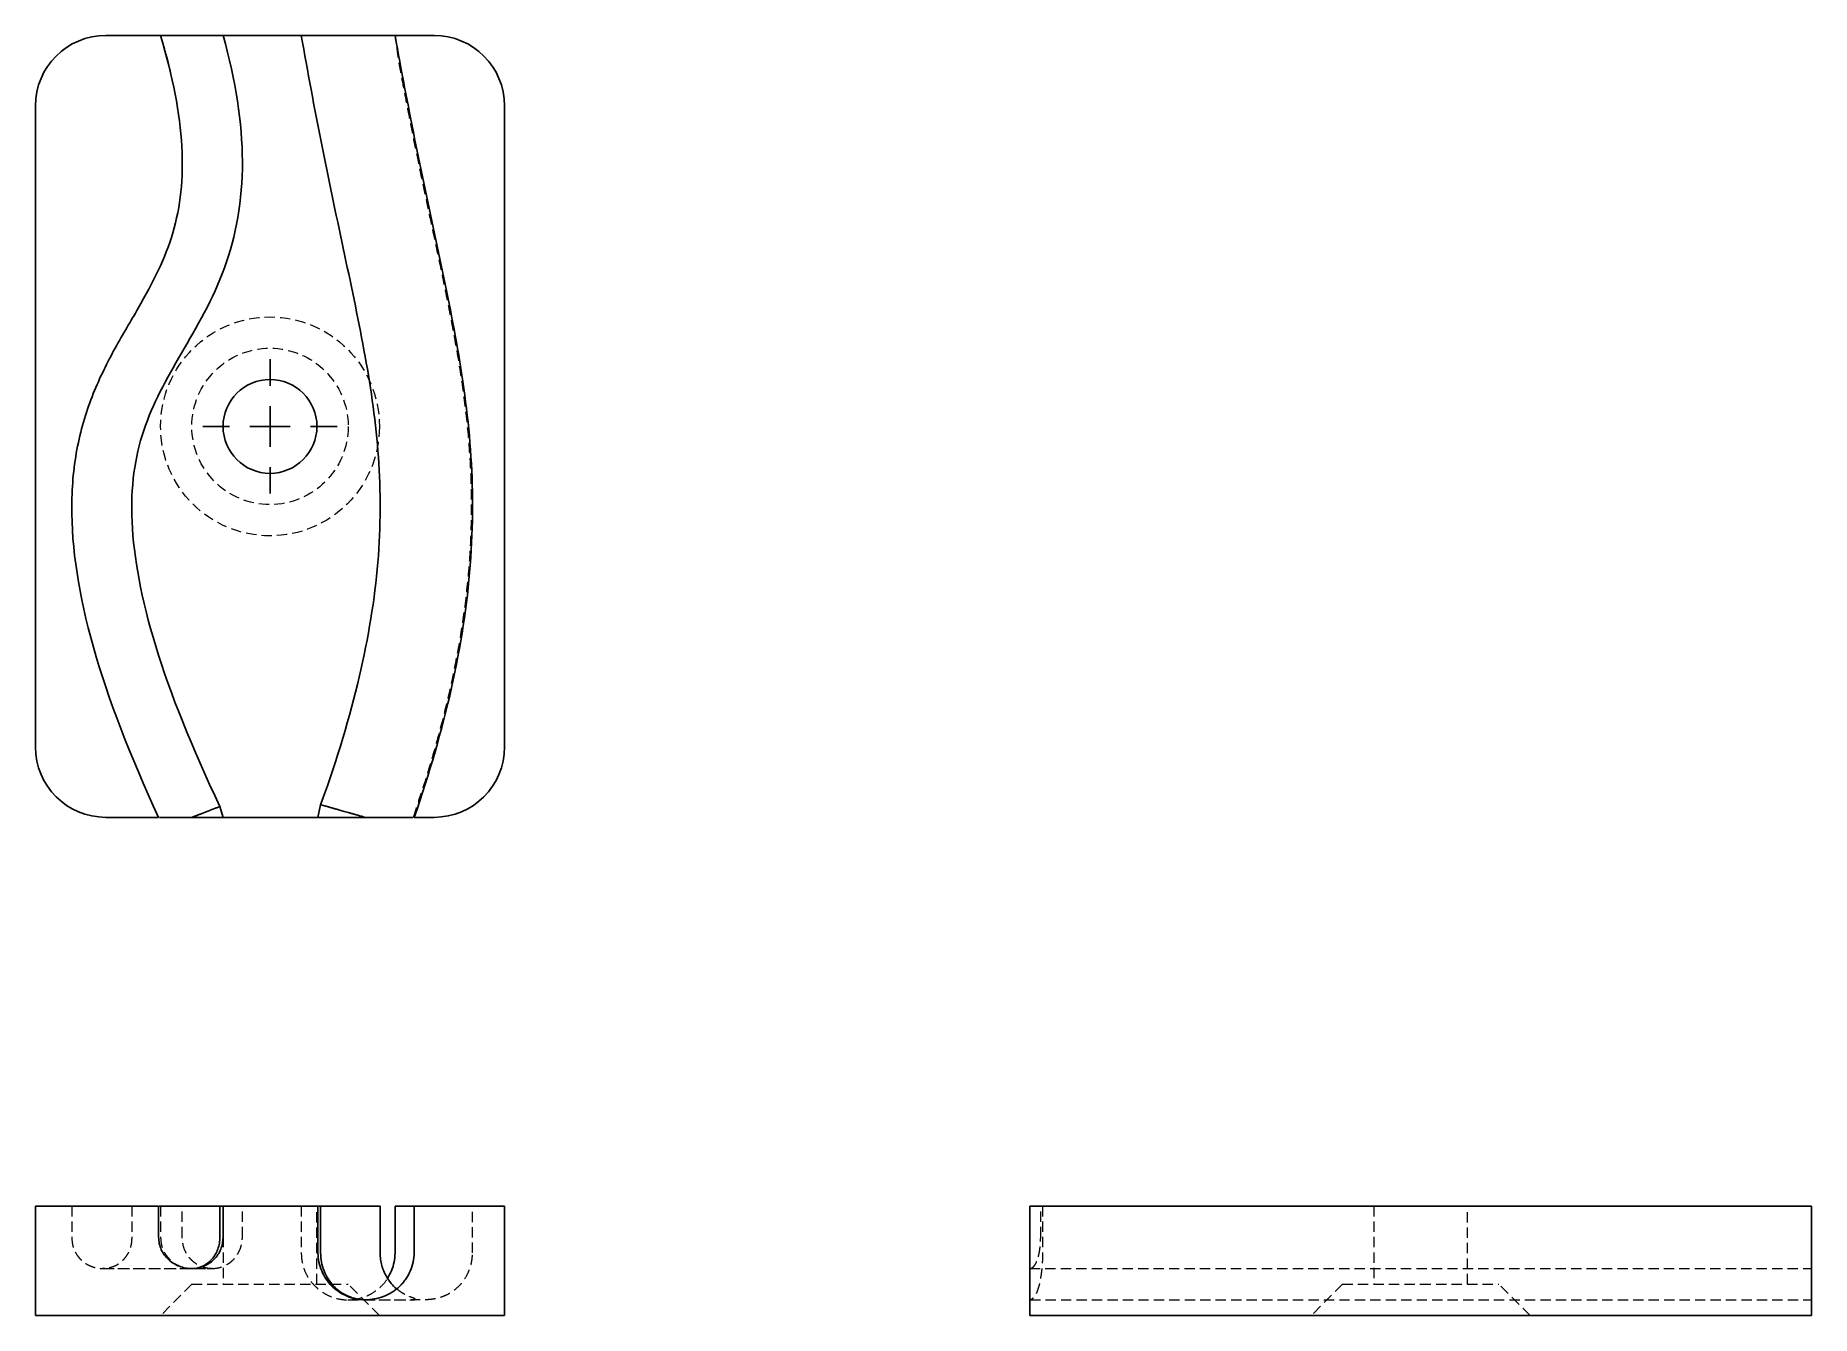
# Model space of a CAD drawing. Header units: millimetres. Extents: x 54 to 273, y 50 to 208.
import ezdxf

# ---------------------------------------------------------------- set-up
doc = ezdxf.new("R2010")
doc.units = ezdxf.units.MM
doc.linetypes.add('HIDDEN', pattern=[1.905, 1.27, -0.635])
doc.layers.add('10', color=7, linetype='Continuous')

# ---------------------------------------------------------------- blocks, each defined once
blk = doc.blocks.new('SW_CENTERMARKSYMBOL_0')
at = {"layer": '10', "color": 0}
for p, q in [((0, 5), (0, 8.28)), ((0, 0), (0, 2.5)), ((-5, 0), (-8.28, 0)), ((0, 0), (-2.5, 0)), ((0, 0), (0, -2.5)), ((0, 0), (2.5, 0)), ((5, 0), (8.28, 0)), ((0, -5), (0, -8.28))]:
    blk.add_line(p, q, dxfattribs=at)

msp = doc.modelspace()

# ---------------------------------------------------------------- linework, layer by layer
at = {"color": 7, "linetype": 'Continuous', "lineweight": 25}
for p, q in [((69.52, 207.9), (62.78, 207.9)), ((86.85, 207.9), (77.22, 207.9)), ((103.22, 207.9), (98.41, 207.9)), ((54.11, 199.24), (54.11, 120.28)), ((111.89, 120.28), (111.89, 199.24)), ((89.24, 113.17), (89.72, 114.49)), ((62.78, 111.61), (69.28, 111.61)), ((76.83, 112.95), (77.23, 111.61)), ((77.23, 111.61), (88.91, 111.61)), ((88.91, 111.61), (89.24, 113.17)), ((100.76, 111.61), (103.22, 111.61)), ((54.11, 63.74), (54.11, 50.26)), ((62.78, 63.74), (54.11, 63.74)), ((62.78, 63.74), (69.28, 63.74)), ((69.28, 59.89), (69.28, 63.74)), ((76.83, 59.89), (76.83, 63.74)), ((76.83, 63.74), (77.23, 63.74)), ((77.23, 63.74), (77.23, 59.89)), ((77.23, 63.74), (88.91, 63.74)), ((88.91, 57.96), (88.91, 63.74)), ((88.91, 63.74), (89.24, 63.74)), ((89.24, 63.74), (89.24, 57.96)), ((89.24, 63.74), (89.72, 63.74)), ((96.57, 57.96), (96.57, 63.74)), ((98.41, 57.96), (98.41, 63.74)), ((100.76, 63.74), (100.76, 57.96)), ((100.76, 63.74), (103.22, 63.74)), ((111.89, 63.74), (103.22, 63.74)), ((111.89, 50.26), (111.89, 63.74)), ((176.61, 63.74), (176.61, 50.26)), ((185.28, 63.74), (176.61, 63.74)), ((185.28, 63.74), (264.24, 63.74)), ((272.9, 63.74), (264.24, 63.74)), ((272.9, 50.26), (272.9, 63.74)), ((54.11, 50.26), (62.78, 50.26)), ((62.78, 50.26), (103.22, 50.26)), ((103.22, 50.26), (111.89, 50.26)), ((176.61, 50.26), (185.28, 50.26)), ((185.28, 50.26), (264.24, 50.26)), ((264.24, 50.26), (272.9, 50.26))]:
    msp.add_line(p, q, dxfattribs=at)
at = {"color": 7, "linetype": 'HIDDEN', "lineweight": 18}
for p, q in [((68.56, 162.12), (68.59, 162.21)), ((89.75, 114.58), (89.72, 114.49)), ((58.58, 63.74), (58.58, 59.89)), ((65.98, 63.74), (65.98, 59.89)), ((69.52, 63.74), (69.52, 59.89)), ((72.19, 59.89), (72.19, 63.74)), ((77.22, 63.74), (77.22, 54.11)), ((79.6, 59.89), (79.6, 63.74)), ((86.85, 63.74), (86.85, 57.96)), ((88.78, 54.11), (88.78, 63.74)), ((107.95, 57.96), (107.95, 63.74)), ((177.95, 59.89), (177.95, 63.74)), ((178.17, 63.74), (178.17, 57.96)), ((218.98, 63.74), (218.98, 54.11)), ((230.54, 54.11), (230.54, 63.74)), ((66, 59.89), (66, 59.89)), ((77.09, 58.92), (77.22, 59.89)), ((107.93, 57.96), (107.93, 57.96)), ((73.37, 54.11), (69.52, 50.26)), ((73.37, 54.11), (92.63, 54.11)), ((96.48, 50.26), (92.63, 54.11)), ((215.13, 54.11), (211.28, 50.26)), ((215.13, 54.11), (224.76, 54.11)), ((224.76, 54.11), (234.39, 54.11)), ((238.24, 50.26), (234.39, 54.11))]:
    msp.add_line(p, q, dxfattribs=at)
at = {"color": 7, "linetype": 'HIDDEN', "lineweight": 18, "flags": 128}
for points in [[(89.72, 114.49), (89.72, 114.49)], [(69.28, 111.61), (69.28, 111.61)], [(76.83, 112.95), (76.83, 112.95)], [(77.23, 111.61), (77.23, 111.61)], [(88.91, 111.61), (88.91, 111.61)], [(89.24, 113.17), (89.24, 113.17)], [(100.76, 111.61), (100.76, 111.61)]]:
    msp.add_lwpolyline(points, dxfattribs=at)
at = {"color": 7, "linetype": 'HIDDEN', "lineweight": 18}
for radius in [13.48, 9.63]:
    msp.add_circle((83, 159.76), radius, dxfattribs=at)
at = {"color": 7, "linetype": 'Continuous', "lineweight": 25}
msp.add_circle((83, 159.76), 5.78, dxfattribs=at)
for centre, start, end in [((62.78, 199.24), 90, 180), ((103.22, 199.24), 0, 90), ((62.78, 120.28), 180, 270), ((103.22, 120.28), 270, 0)]:
    msp.add_arc(centre, 8.67, start, end, dxfattribs=at)
for points, knots in [([(69.28, 111.61), (65.74, 119.22), (63.05, 126.2), (61.25, 132.58), (59.45, 138.97), (58.54, 144.76), (58.58, 149.97), (58.59, 152.57), (58.84, 155.03), (59.3, 157.34), (59.76, 159.64), (60.43, 161.8), (61.23, 163.8), (62.03, 165.8), (62.96, 167.64), (63.91, 169.38), (64.87, 171.12), (65.86, 172.75), (66.77, 174.32), (68.58, 177.48), (70.09, 180.42), (71.03, 183.62), (71.97, 186.83), (72.36, 190.28), (72.13, 194.28), (71.9, 198.28), (71.05, 202.83), (69.52, 207.9)], [0.035993, 0.035993, 0.035993, 0.035993, 1.973287, 1.973287, 1.973287, 3.910582, 3.910582, 3.910582, 4.879229, 4.879229, 4.879229, 5.847876, 5.847876, 5.847876, 6.816523, 6.816523, 6.816523, 7.78517, 7.78517, 7.78517, 9.722465, 9.722465, 9.722465, 11.659759, 11.659759, 11.659759, 13.597053, 13.597053, 13.597053, 13.597053]), ([(77.22, 207.9), (78.76, 202.33), (79.59, 197.16), (79.6, 192.38), (79.62, 187.59), (78.81, 183.19), (77.4, 179.29), (75.98, 175.39), (73.94, 171.97), (72.08, 168.77), (70.23, 165.56), (68.55, 162.56), (67.45, 159.26), (66.34, 155.96), (65.81, 152.36), (66.01, 148.01), (66.21, 143.66), (67.14, 138.55), (68.92, 132.7), (70.71, 126.84), (73.35, 120.24), (76.83, 112.95)], [0, 0, 0, 0, 1.210996, 1.210996, 1.210996, 2.421991, 2.421991, 2.421991, 3.632987, 3.632987, 3.632987, 4.843982, 4.843982, 4.843982, 6.054978, 6.054978, 6.054978, 7.265974, 7.265974, 7.265974, 8.476969, 8.476969, 8.476969, 8.476969]), ([(69.52, 207.9), (69.52, 207.9), (69.62, 207.9), (70, 207.9), (70.29, 207.9), (71.01, 207.9), (71.43, 207.9), (72.13, 207.9), (72.37, 207.9), (72.86, 207.9), (73.62, 207.9), (74.38, 207.9), (75.31, 207.9), (75.74, 207.9), (76.8, 207.9), (77.22, 207.9), (77.22, 207.9)], [0, 0, 0, 0, 0.125, 0.125, 0.25, 0.25, 0.375, 0.375, 0.4375, 0.4375, 0.5, 0.625, 0.625, 0.75, 0.75, 1, 1, 1, 1]), ([(89.72, 114.49), (91.6, 119.8), (93.09, 124.91), (94.2, 129.8), (95.3, 134.69), (96.02, 139.36), (96.35, 143.83), (96.68, 148.3), (96.63, 152.57), (96.3, 156.75), (95.96, 160.93), (95.34, 165.02), (94.58, 169.16), (93.82, 173.3), (92.92, 177.47), (92.02, 181.72), (91.11, 185.97), (90.2, 190.28), (89.33, 194.65), (88.46, 199.02), (87.64, 203.44), (86.85, 207.9)], [0, 0, 0, 0, 1.119303, 1.119303, 1.119303, 2.238605, 2.238605, 2.238605, 3.357908, 3.357908, 3.357908, 4.477211, 4.477211, 4.477211, 5.596514, 5.596514, 5.596514, 6.715816, 6.715816, 6.715816, 7.835119, 7.835119, 7.835119, 7.835119]), ([(86.85, 207.9), (86.85, 207.9), (87, 207.9), (87.57, 207.9), (88.01, 207.9), (89.08, 207.9), (89.72, 207.9), (90.77, 207.9), (91.13, 207.9), (91.87, 207.9), (93, 207.9), (94.14, 207.9), (95.54, 207.9), (96.18, 207.9), (97.77, 207.9), (98.41, 207.9), (98.41, 207.9)], [0, 0, 0, 0, 0.125, 0.125, 0.25, 0.25, 0.375, 0.375, 0.4375, 0.4375, 0.5, 0.625, 0.625, 0.75, 0.75, 1, 1, 1, 1]), ([(98.41, 207.9), (99.17, 203.63), (99.98, 199.41), (100.82, 195.22), (101.67, 191.04), (102.55, 186.89), (103.43, 182.74), (104.32, 178.58), (105.2, 174.42), (105.97, 170.14), (106.73, 165.86), (107.37, 161.46), (107.7, 156.89), (108.03, 152.33), (108.05, 147.58), (107.67, 142.69), (107.29, 137.8), (106.52, 132.75), (105.36, 127.57), (104.2, 122.39), (102.66, 117.07), (100.76, 111.61)], [0, 0, 0, 0, 1.096398, 1.096398, 1.096398, 2.192795, 2.192795, 2.192795, 3.289193, 3.289193, 3.289193, 4.385591, 4.385591, 4.385591, 5.481989, 5.481989, 5.481989, 6.578386, 6.578386, 6.578386, 7.674784, 7.674784, 7.674784, 7.674784]), ([(73.37, 111.61), (73.14, 111.61), (72.67, 111.61), (71.99, 111.61), (71.34, 111.61), (70.75, 111.61), (70.22, 111.61), (69.81, 111.61), (69.51, 111.61), (69.42, 111.61), (69.38, 111.61)], [0, 0, 0, 0, 0.128085, 0.259863, 0.387974, 0.51969, 0.649654, 0.783793, 0.906084, 1, 1, 1, 1]), ([(73.37, 111.61), (73.43, 111.64), (73.55, 111.68), (73.72, 111.75), (73.89, 111.81), (74.05, 111.87), (74.21, 111.93), (74.36, 111.99), (74.5, 112.05), (74.64, 112.1), (74.77, 112.15), (74.89, 112.2), (75.01, 112.24), (75.12, 112.28), (75.22, 112.32), (75.32, 112.36), (75.41, 112.4), (75.5, 112.43), (75.58, 112.46), (75.65, 112.49), (75.72, 112.52), (75.78, 112.54), (75.9, 112.59), (76.08, 112.66), (76.28, 112.73), (76.45, 112.8), (76.59, 112.85), (76.7, 112.89), (76.78, 112.92), (76.82, 112.94), (76.83, 112.94), (76.83, 112.95)], [0, 0, 0, 0, 0.032337, 0.063843, 0.094511, 0.124337, 0.153314, 0.181436, 0.208697, 0.235095, 0.260626, 0.285288, 0.309081, 0.332006, 0.354063, 0.375255, 0.395583, 0.41505, 0.433657, 0.451405, 0.468296, 0.484327, 0.499498, 0.565141, 0.630041, 0.69414, 0.757356, 0.819604, 0.880815, 0.940949, 1, 1, 1, 1]), ([(77.23, 111.61), (77.23, 111.61), (77.21, 111.61), (77.11, 111.61), (77.03, 111.61), (76.84, 111.61), (76.72, 111.61), (76.44, 111.61), (76.28, 111.61), (75.92, 111.61), (75.73, 111.61), (75.31, 111.61), (75.08, 111.61), (74.62, 111.61), (74.37, 111.61), (73.88, 111.61), (73.63, 111.61), (73.37, 111.61)], [0, 0, 0, 0, 0.125, 0.125, 0.25, 0.25, 0.375, 0.375, 0.5, 0.5, 0.625, 0.625, 0.75, 0.75, 0.875, 0.875, 1, 1, 1, 1]), ([(94.72, 111.61), (94.34, 111.61), (93.97, 111.61), (93.22, 111.61), (92.85, 111.61), (92.15, 111.61), (91.82, 111.61), (91.34, 111.61), (91.19, 111.61), (90.9, 111.61), (90.76, 111.61), (90.36, 111.61), (90.12, 111.61), (89.69, 111.61), (89.52, 111.61), (89.22, 111.61), (89.11, 111.61), (88.95, 111.61), (88.91, 111.61), (88.91, 111.61)], [0, 0, 0, 0, 0.125, 0.125, 0.25, 0.25, 0.375, 0.375, 0.4375, 0.4375, 0.5, 0.5, 0.625, 0.625, 0.75, 0.75, 0.875, 0.875, 1, 1, 1, 1]), ([(89.24, 113.17), (89.24, 113.17), (89.24, 113.17), (89.26, 113.16), (89.28, 113.16), (89.31, 113.15), (89.36, 113.14), (89.41, 113.12), (89.47, 113.1), (89.55, 113.08), (89.63, 113.06), (89.73, 113.03), (89.83, 113), (89.94, 112.97), (90.07, 112.93), (90.2, 112.9), (90.34, 112.86), (90.5, 112.81), (90.66, 112.77), (90.83, 112.72), (91.02, 112.66), (91.23, 112.6), (91.46, 112.54), (91.72, 112.47), (92, 112.39), (92.31, 112.3), (92.65, 112.21), (93.01, 112.1), (93.41, 111.99), (93.82, 111.87), (94.27, 111.74), (94.57, 111.66), (94.72, 111.61)], [0, 0, 0, 0, 0.026446, 0.053069, 0.079869, 0.106845, 0.133992, 0.161308, 0.188787, 0.216424, 0.244212, 0.272146, 0.300221, 0.328432, 0.356776, 0.38525, 0.413855, 0.442594, 0.471475, 0.500507, 0.530012, 0.561734, 0.595675, 0.631832, 0.670201, 0.710772, 0.753535, 0.798476, 0.845585, 0.894859, 0.946314, 1, 1, 1, 1]), ([(100.59, 111.61), (100.54, 111.61), (100.42, 111.61), (100.06, 111.61), (99.54, 111.61), (98.87, 111.61), (98.08, 111.61), (97.21, 111.61), (96.35, 111.61), (95.51, 111.61), (94.99, 111.61), (94.72, 111.61)], [0, 0, 0, 0, 0.07417, 0.191297, 0.311506, 0.434176, 0.560619, 0.679888, 0.80208, 0.900319, 1, 1, 1, 1]), ([(69.33, 63.74), (69.37, 63.74), (69.84, 63.74), (70.94, 63.74), (72.64, 63.74), (74.62, 63.74), (76.08, 63.74), (76.83, 63.74)], [0, 0, 0, 0, 0.024179, 0.245609, 0.482041, 0.733508, 1, 1, 1, 1]), ([(89.72, 63.74), (90.37, 63.74), (91.65, 63.74), (93.24, 63.74), (94.54, 63.74), (95.52, 63.74), (96.18, 63.74), (96.54, 63.74), (96.55, 63.74), (96.56, 63.74)], [0, 0, 0, 0, 0.165281, 0.323794, 0.475664, 0.621159, 0.760754, 0.895004, 1, 1, 1, 1]), ([(98.41, 63.74), (98.97, 63.74), (99.7, 63.74), (100.53, 63.74), (100.72, 63.74)], [0, 0, 0, 0, 0.769237, 1, 1, 1, 1]), ([(73.37, 56.04), (73.11, 56.04), (72.85, 56.06), (72.34, 56.15), (72.09, 56.22), (71.6, 56.41), (71.37, 56.52), (70.93, 56.79), (70.72, 56.95), (70.33, 57.3), (70.16, 57.49), (69.85, 57.91), (69.71, 58.14), (69.5, 58.61), (69.42, 58.85), (69.31, 59.36), (69.28, 59.63), (69.28, 59.89)], [0, 0, 0, 0, 0.125, 0.125, 0.25, 0.25, 0.375, 0.375, 0.5, 0.5, 0.625, 0.625, 0.75, 0.75, 0.875, 0.875, 1, 1, 1, 1]), ([(77.23, 59.89), (77.23, 59.63), (77.21, 59.38), (77.11, 58.89), (77.03, 58.65), (76.84, 58.18), (76.72, 57.96), (76.44, 57.54), (76.28, 57.34), (75.92, 56.99), (75.73, 56.83), (75.31, 56.55), (75.08, 56.43), (74.62, 56.24), (74.37, 56.16), (73.88, 56.06), (73.63, 56.04), (73.37, 56.04)], [0, 0, 0, 0, 0.125, 0.125, 0.25, 0.25, 0.375, 0.375, 0.5, 0.5, 0.625, 0.625, 0.75, 0.75, 0.875, 0.875, 1, 1, 1, 1]), ([(74.08, 56.12), (74.29, 56.19), (74.73, 56.32), (75.33, 56.69), (75.86, 57.17), (76.28, 57.76), (76.59, 58.43), (76.79, 59.14), (76.82, 59.64), (76.83, 59.89)], [0, 0, 0, 0, 0.1393495, 0.2825852, 0.4254134, 0.5684443, 0.7120306, 0.8559581, 1, 1, 1, 1]), ([(94.72, 52.19), (94.34, 52.19), (93.97, 52.22), (93.22, 52.37), (92.85, 52.48), (92.15, 52.77), (91.82, 52.95), (91.34, 53.26), (91.19, 53.37), (90.9, 53.61), (90.76, 53.74), (90.36, 54.14), (90.12, 54.43), (89.69, 55.07), (89.52, 55.4), (89.22, 56.1), (89.11, 56.46), (88.95, 57.2), (88.91, 57.58), (88.91, 57.96)], [0, 0, 0, 0, 0.125, 0.125, 0.25, 0.25, 0.375, 0.375, 0.4375, 0.4375, 0.5, 0.5, 0.625, 0.625, 0.75, 0.75, 0.875, 0.875, 1, 1, 1, 1]), ([(89.24, 57.96), (89.26, 57.59), (89.3, 56.83), (89.63, 55.75), (90.13, 54.75), (90.81, 53.86), (91.64, 53.14), (92.6, 52.59), (93.29, 52.4), (93.64, 52.3)], [0, 0, 0, 0, 0.143268, 0.286458, 0.429514, 0.572202, 0.714698, 0.857551, 1, 1, 1, 1]), ([(100.76, 57.96), (100.76, 57.57), (100.72, 57.19), (100.56, 56.44), (100.43, 56.07), (100.12, 55.36), (99.93, 55.02), (99.6, 54.55), (99.48, 54.4), (99.22, 54.1), (99.09, 53.96), (98.67, 53.57), (98.37, 53.33), (97.7, 52.92), (97.36, 52.75), (96.64, 52.48), (96.26, 52.37), (95.5, 52.23), (95.11, 52.19), (94.72, 52.19)], [0, 0, 0, 0, 0.125, 0.125, 0.25, 0.25, 0.375, 0.375, 0.4375, 0.4375, 0.5, 0.5, 0.625, 0.625, 0.75, 0.75, 0.875, 0.875, 1, 1, 1, 1]), ([(98.6, 53.55), (98.59, 53.56), (98.34, 53.75), (97.86, 54.26), (97.35, 54.99), (96.99, 55.74), (96.76, 56.41), (96.6, 57.16), (96.58, 57.69), (96.57, 57.96)], [0, 0, 0, 0, 0.0107492, 0.1891022, 0.412727, 0.5418429, 0.6827263, 0.8354935, 1, 1, 1, 1]), ([(97.48, 54.86), (97.65, 55.15), (98.01, 55.77), (98.34, 56.83), (98.38, 57.59), (98.41, 57.96)], [0, 0, 0, 0, 0.308041, 0.6542865, 1, 1, 1, 1])]:
    msp.add_open_spline(points, degree=3, knots=knots, dxfattribs=at)
at = {"color": 7, "linetype": 'HIDDEN', "lineweight": 18}
for points, knots in [([(69.64, 207.49), (69.75, 207.15), (69.95, 206.47), (70.25, 205.43), (70.51, 204.39), (70.66, 203.72), (70.74, 203.39)], [0, 0, 0, 0, 0.258212, 0.506268, 0.750667, 1, 1, 1, 1]), ([(100.68, 111.61), (100.82, 112.08), (101.17, 113.17), (101.76, 114.92), (102.37, 116.84), (102.95, 118.76), (103.5, 120.67), (104.26, 123.45), (105.18, 127.16), (106.17, 131.95), (106.99, 137.01), (107.58, 142.31), (107.86, 147.7), (107.84, 153.08), (107.51, 158.38), (106.92, 163.59), (106.12, 168.75), (105.16, 173.9), (104.1, 179.09), (103.11, 183.69), (102.26, 187.71), (101.55, 191.09), (100.87, 194.38), (100.25, 197.47), (99.71, 200.28), (99.3, 202.44), (98.99, 204.04), (98.79, 205.21), (98.65, 206.4), (98.53, 207.15), (98.47, 207.54)], [0, 0, 0, 0, 0.014977, 0.035636, 0.056274, 0.076779, 0.097153, 0.117397, 0.165041, 0.21433, 0.267372, 0.322117, 0.377772, 0.432703, 0.48688, 0.540438, 0.593562, 0.64685, 0.700903, 0.756017, 0.791124, 0.826804, 0.861943, 0.894183, 0.923438, 0.949678, 0.96166, 0.973427, 0.986026, 1, 1, 1, 1]), ([(58.58, 59.89), (58.6, 59.57), (58.63, 59), (58.89, 58.27), (59.15, 57.81), (59.32, 57.57), (59.41, 57.46), (59.51, 57.33), (59.71, 57.12), (60.03, 56.83), (60.48, 56.53), (61.05, 56.27), (61.76, 56.07), (62.29, 56.05), (62.58, 56.04)], [0, 0, 0, 0, 0.109185, 0.196766, 0.262973, 0.288183, 0.299212, 0.311814, 0.345335, 0.421225, 0.53092, 0.658147, 0.814222, 1, 1, 1, 1]), ([(65.97, 59.89), (65.96, 59.64), (65.94, 59.14), (65.74, 58.41), (65.42, 57.74), (65, 57.15), (64.47, 56.66), (63.85, 56.31), (63.19, 56.09), (62.74, 56.05), (62.52, 56.04)], [0, 0, 0, 0, 0.131923, 0.260972, 0.38746, 0.511586, 0.633861, 0.755434, 0.877282, 1, 1, 1, 1]), ([(69.52, 59.89), (69.54, 59.55), (69.59, 58.88), (70, 57.94), (70.62, 57.14), (71.42, 56.52), (72.36, 56.12), (73.37, 55.98), (74.02, 56.11), (74.35, 56.17)], [0, 0, 0, 0, 0.143372, 0.286483, 0.429734, 0.573159, 0.716047, 0.858869, 1, 1, 1, 1]), ([(75.77, 56.04), (75.6, 56.04), (75.27, 56.06), (74.68, 56.21), (74.09, 56.48), (73.5, 56.9), (72.97, 57.46), (72.54, 58.15), (72.25, 58.98), (72.21, 59.58), (72.19, 59.89)], [0, 0, 0, 0, 0.123547, 0.241344, 0.357174, 0.474498, 0.595905, 0.723153, 0.85773, 1, 1, 1, 1]), ([(75.79, 56.04), (76.01, 56.05), (76.42, 56.07), (76.98, 56.21), (77.49, 56.41), (77.9, 56.64), (78.33, 56.98), (78.72, 57.38), (79.14, 57.99), (79.42, 58.66), (79.57, 59.33), (79.59, 59.7), (79.6, 59.89)], [0, 0, 0, 0, 0.139954, 0.257925, 0.353858, 0.45739, 0.521825, 0.600524, 0.706167, 0.839158, 0.916096, 1, 1, 1, 1]), ([(176.61, 56.04), (176.64, 56.04), (176.68, 56.04), (176.75, 56.06), (176.81, 56.08), (176.87, 56.12), (176.93, 56.16), (176.99, 56.2), (177.05, 56.25), (177.1, 56.31), (177.15, 56.37), (177.2, 56.43), (177.24, 56.5), (177.28, 56.56), (177.32, 56.63), (177.36, 56.7), (177.4, 56.77), (177.43, 56.84), (177.46, 56.92), (177.49, 56.99), (177.52, 57.05), (177.54, 57.12), (177.59, 57.26), (177.66, 57.48), (177.73, 57.8), (177.8, 58.13), (177.85, 58.48), (177.89, 58.83), (177.92, 59.18), (177.94, 59.54), (177.94, 59.77), (177.95, 59.89)], [0, 0, 0, 0, 0.032337, 0.063843, 0.094511, 0.124337, 0.153314, 0.181436, 0.208697, 0.235095, 0.260626, 0.285288, 0.309081, 0.332006, 0.354063, 0.375255, 0.395583, 0.41505, 0.433657, 0.451405, 0.468296, 0.484327, 0.499498, 0.565141, 0.630041, 0.69414, 0.757356, 0.819604, 0.880815, 0.940949, 1, 1, 1, 1]), ([(86.85, 57.96), (86.87, 57.58), (86.91, 56.83), (87.25, 55.73), (87.79, 54.73), (88.52, 53.86), (89.4, 53.13), (90.4, 52.59), (91.49, 52.25), (92.63, 52.15), (93.76, 52.27), (94.85, 52.6), (95.86, 53.12), (96.73, 53.85), (97.27, 54.45), (97.46, 54.82), (97.48, 54.86)], [0, 0, 0, 0, 0.076391, 0.152725, 0.228945, 0.305313, 0.381768, 0.458064, 0.534116, 0.610263, 0.686684, 0.763147, 0.83937, 0.915382, 0.991572, 1, 1, 1, 1]), ([(92.59, 52.19), (92.96, 52.19), (93.7, 52.19), (94.88, 52.19), (96.07, 52.19), (97.26, 52.19), (98.43, 52.19), (99.55, 52.2), (100.43, 52.2), (101.11, 52.21), (101.59, 52.22), (102.04, 52.23), (102.39, 52.24), (102.87, 52.27), (103.45, 52.36), (104.08, 52.53), (104.71, 52.77), (105.4, 53.15), (106.12, 53.69), (106.8, 54.44), (107.3, 55.25), (107.61, 56), (107.8, 56.61), (107.92, 57.27), (107.94, 57.73), (107.95, 57.96)], [0, 0, 0, 0, 0.100194, 0.195739, 0.286745, 0.373363, 0.455754, 0.534137, 0.608781, 0.650699, 0.69148, 0.731173, 0.769675, 0.80517, 0.837425, 0.859773, 0.880787, 0.900733, 0.919946, 0.938895, 0.958148, 0.968094, 0.978334, 0.988942, 1, 1, 1, 1]), ([(178.17, 57.96), (178.17, 57.88), (178.17, 57.72), (178.16, 57.48), (178.16, 57.24), (178.15, 57), (178.14, 56.76), (178.12, 56.52), (178.1, 56.28), (178.08, 56.05), (178.06, 55.81), (178.03, 55.58), (178, 55.35), (177.97, 55.13), (177.93, 54.91), (177.9, 54.69), (177.86, 54.48), (177.81, 54.28), (177.77, 54.08), (177.72, 53.89), (177.66, 53.7), (177.6, 53.51), (177.54, 53.32), (177.47, 53.14), (177.39, 52.95), (177.3, 52.78), (177.21, 52.62), (177.1, 52.48), (176.99, 52.36), (176.87, 52.26), (176.74, 52.2), (176.66, 52.19), (176.61, 52.19)], [0, 0, 0, 0, 0.026446, 0.053069, 0.079869, 0.106845, 0.133992, 0.161308, 0.188787, 0.216424, 0.244212, 0.272146, 0.300221, 0.328432, 0.356776, 0.38525, 0.413855, 0.442594, 0.471475, 0.500507, 0.530012, 0.561734, 0.595675, 0.631832, 0.670201, 0.710772, 0.753535, 0.798476, 0.845585, 0.894859, 0.946314, 1, 1, 1, 1]), ([(62.6, 56.04), (62.51, 56.04), (62.35, 56.04), (62.35, 56.04), (62.36, 56.04)], [0, 0, 0, 0, 0.616391, 1, 1, 1, 1]), ([(62.35, 56.04), (62.39, 56.04), (62.49, 56.04), (62.94, 56.04), (63.63, 56.04), (64.58, 56.04), (65.79, 56.04), (67.2, 56.04), (68.75, 56.04), (70.36, 56.04), (71.95, 56.04), (73.24, 56.04), (74.22, 56.04), (74.92, 56.04), (75.45, 56.04), (75.78, 56.04), (75.92, 56.04), (75.89, 56.04), (75.88, 56.04)], [0, 0, 0, 0, 0.066379, 0.132395, 0.198339, 0.264604, 0.331726, 0.400275, 0.470629, 0.543017, 0.617665, 0.695045, 0.748654, 0.804447, 0.86296, 0.924774, 0.990545, 1, 1, 1, 1]), ([(62.53, 56.04), (62.67, 56.04), (62.97, 56.04), (63.72, 56.04), (64.7, 56.04), (65.94, 56.04), (67.42, 56.04), (69.16, 56.04), (71.13, 56.04), (72.59, 56.04), (73.34, 56.04)], [0, 0, 0, 0, 0.100005, 0.206622, 0.320197, 0.441023, 0.569304, 0.705167, 0.848705, 1, 1, 1, 1]), ([(73.34, 56.04), (73.66, 56.04), (74.28, 56.04), (74.98, 56.04), (75.51, 56.04), (75.69, 56.04), (75.78, 56.04)], [0, 0, 0, 0, 0.269504, 0.52557, 0.768821, 1, 1, 1, 1]), ([(176.61, 56.04), (177.85, 56.04), (180.26, 56.04), (183.81, 56.04), (187.17, 56.04), (190.35, 56.04), (193.35, 56.04), (196.19, 56.04), (198.95, 56.04), (201.62, 56.04), (204.21, 56.04), (206.63, 56.04), (208.9, 56.04), (211.27, 56.04), (213.71, 56.04), (216.2, 56.04), (218.45, 56.04), (220.48, 56.04), (222.3, 56.04), (223.94, 56.04), (225.41, 56.04), (226.81, 56.04), (228.25, 56.04), (229.84, 56.04), (231.61, 56.04), (233.57, 56.04), (235.72, 56.04), (238.08, 56.04), (240.29, 56.04), (242.32, 56.04), (244.11, 56.04), (246.05, 56.04), (248.15, 56.04), (250.43, 56.04), (252.79, 56.04), (255.2, 56.04), (257.67, 56.04), (260.33, 56.04), (263.18, 56.04), (266.23, 56.04), (269.51, 56.04), (271.74, 56.04), (272.9, 56.04)], [0, 0, 0, 0, 0.0407144, 0.0789406, 0.1148009, 0.1484105, 0.1798828, 0.2093298, 0.2368619, 0.2650703, 0.2912476, 0.3155373, 0.3380764, 0.3589956, 0.3861648, 0.4106564, 0.432809, 0.4529105, 0.4711948, 0.4878482, 0.5030173, 0.5168157, 0.5317735, 0.548918, 0.5685423, 0.5906295, 0.6151745, 0.6421815, 0.671684, 0.690094, 0.7094569, 0.7298795, 0.7515295, 0.774604, 0.7993314, 0.8220508, 0.8463881, 0.8725686, 0.9008091, 0.9313182, 0.9643095, 1, 1, 1, 1]), ([(94.67, 52.19), (95.03, 52.19), (95.79, 52.19), (96.82, 52.19), (97.76, 52.19), (98.55, 52.19), (99.19, 52.2), (99.71, 52.2), (100.14, 52.21), (100.47, 52.22), (100.7, 52.23), (100.84, 52.25), (100.89, 52.28), (100.88, 52.31), (100.81, 52.34), (100.7, 52.39), (100.56, 52.44), (100.41, 52.49), (100.26, 52.55), (100.12, 52.61), (99.98, 52.67), (99.84, 52.73), (99.73, 52.79), (99.61, 52.85), (99.39, 52.97), (99.03, 53.2), (98.76, 53.42), (98.6, 53.55)], [0, 0, 0, 0, 0.0797743, 0.1707931, 0.2554845, 0.3341619, 0.4071176, 0.4746244, 0.5369391, 0.6033897, 0.6634307, 0.7173625, 0.7654507, 0.8079314, 0.8450196, 0.8769028, 0.903745, 0.9256995, 0.9390571, 0.9498452, 0.9581983, 0.9643753, 0.9668286, 0.9690201, 0.9744741, 0.985128, 1, 1, 1, 1]), ([(176.64, 52.19), (177.79, 52.19), (180.38, 52.19), (184.5, 52.19), (189.03, 52.19), (193.73, 52.19), (198.54, 52.19), (203.46, 52.19), (208.46, 52.19), (213.55, 52.19), (218.77, 52.19), (224.12, 52.19), (229.6, 52.19), (235.21, 52.19), (240.99, 52.19), (246.93, 52.19), (253.07, 52.19), (259.43, 52.19), (266.07, 52.19), (270.6, 52.19), (272.9, 52.19)], [0, 0, 0, 0, 0.037464, 0.084098, 0.132193, 0.181548, 0.23198, 0.282413, 0.333626, 0.385589, 0.438414, 0.493258, 0.549455, 0.607358, 0.667288, 0.72952, 0.793123, 0.859331, 0.928263, 1, 1, 1, 1])]:
    msp.add_open_spline(points, degree=3, knots=knots, dxfattribs=at)

# ---------------------------------------------------------------- block references
at = {"layer": '10'}
msp.add_blockref('SW_CENTERMARKSYMBOL_0', (83, 159.76), dxfattribs=at)

doc.saveas('drawing.dxf')
